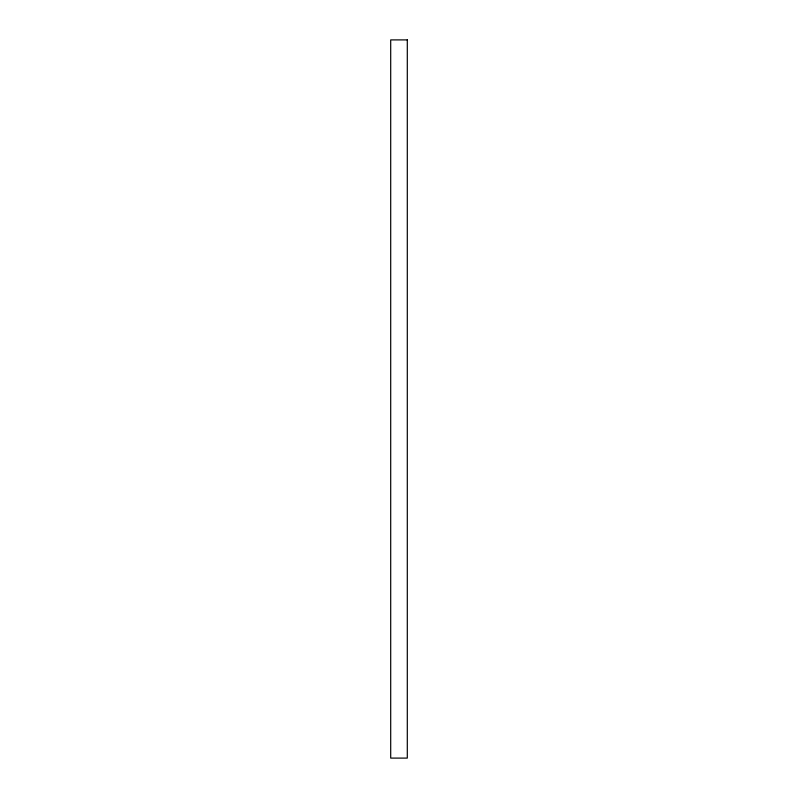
<?xml version="1.0" encoding="UTF-8"?>
<svg xmlns="http://www.w3.org/2000/svg" width="798" height="798" viewBox="0 0 798 798"><rect width="100%" height="100%" fill="white"/><g stroke="black" fill="none" stroke-linecap="round" stroke-linejoin="round"><path stroke-width="1.2" d="M407.299 39.9L390.701 39.9L390.701 758.1L407.299 758.1L407.299 39.9"/></g></svg>
